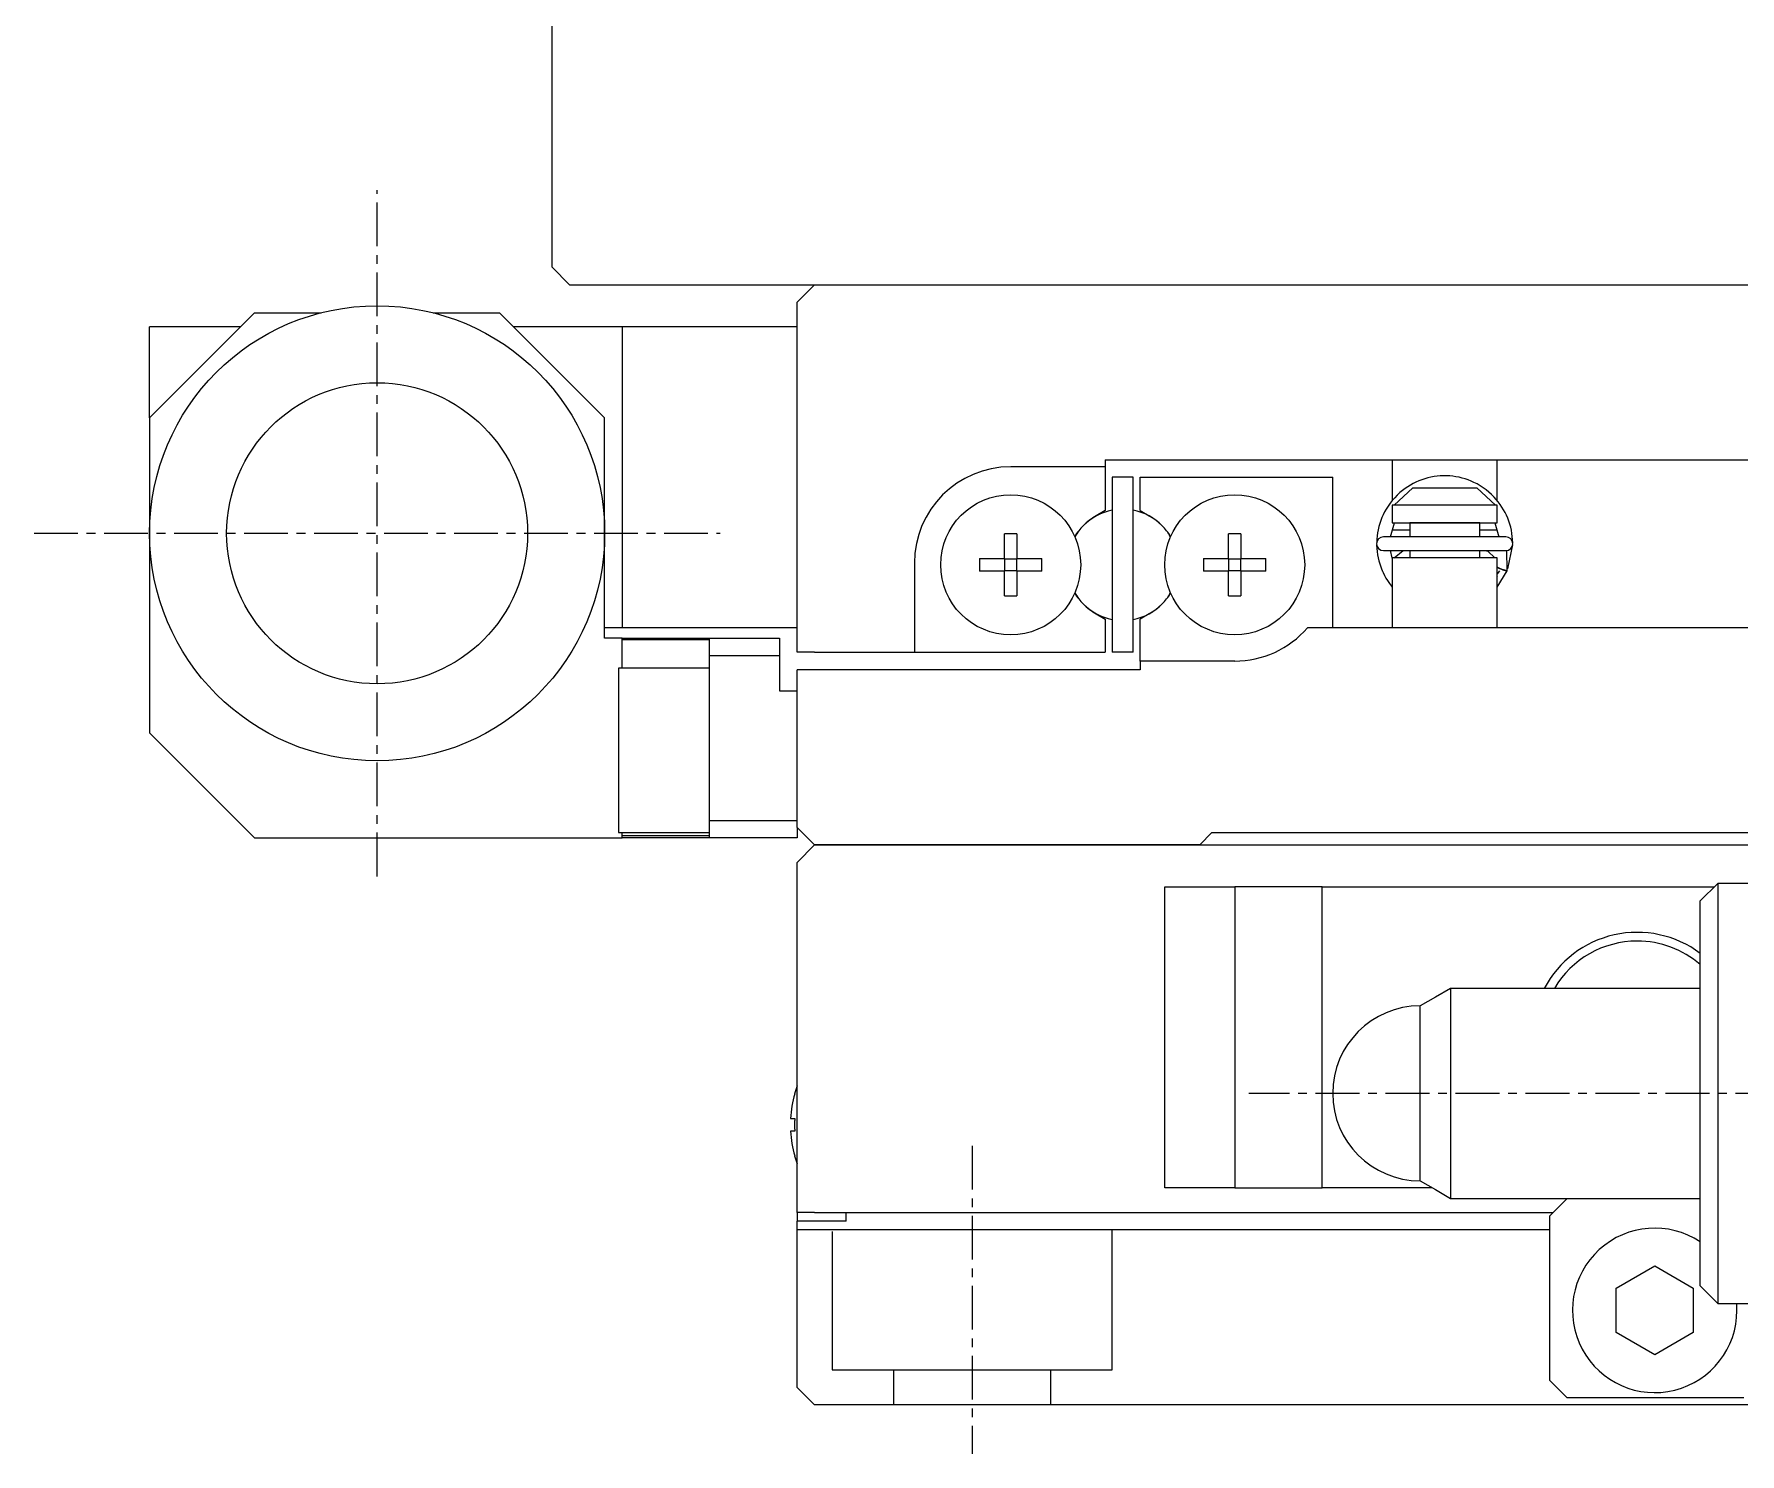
# Model space of a CAD drawing. Extents: x 404 to 656, y 81 to 248.
# Drawn here: x 561.91 to 610.65, y 129.56 to 170.12 of the extents above; entities that cross this region are included whole.
import ezdxf

# ---------------------------------------------------------------- set-up
doc = ezdxf.new("R2010")
doc.units = 0
doc.linetypes.add('CENTER', pattern=[2, 1.25, -0.25, 0.25, -0.25])
doc.layers.get('0').update_dxf_attribs({"linetype": 'CONTINUOUS'})
doc.layers.add('CENTER', color=1, linetype='CENTER')

msp = doc.modelspace()

# ---------------------------------------------------------------- linework, layer by layer
at = {"color": 7, "linetype": 'CONTINUOUS'}
for p, q in [((576.713, 163.457), (576.713, 187.457)), ((577.213, 162.957), (576.713, 163.457)), ((577.213, 162.957), (618.213, 162.957)), ((583.713, 162.457), (584.213, 162.957)), ((584.213, 162.957), (643.213, 162.957)), ((583.713, 152.457), (583.713, 162.457)), ((568.213, 162.157), (565.213, 159.157)), ((568.213, 162.157), (570.113, 162.157)), ((573.313, 162.157), (575.213, 162.157)), ((578.213, 159.157), (575.213, 162.157)), ((567.813, 161.757), (565.213, 161.757)), ((565.213, 159.157), (565.213, 161.757)), ((578.713, 161.757), (575.613, 161.757)), ((583.713, 161.757), (578.713, 161.757)), ((578.713, 161.757), (578.713, 153.157)), ((565.213, 159.157), (565.213, 155.857)), ((578.213, 155.857), (578.213, 159.157)), ((592.513, 157.957), (592.513, 157.757)), ((592.513, 157.957), (634.913, 157.957)), ((600.713, 157.957), (600.713, 156.793)), ((603.713, 156.793), (603.713, 157.957)), ((592.513, 157.757), (589.813, 157.757)), ((592.513, 157.757), (592.513, 156.508)), ((592.713, 157.457), (592.713, 152.457)), ((593.313, 157.457), (592.713, 157.457)), ((593.313, 152.457), (593.313, 157.457)), ((593.513, 156.508), (593.513, 157.457)), ((593.513, 157.457), (599.013, 157.457)), ((599.013, 153.157), (599.013, 157.457)), ((601.645, 157.416), (601.559, 157.388)), ((601.731, 157.44), (601.645, 157.416)), ((601.819, 157.461), (601.731, 157.44)), ((601.908, 157.477), (601.819, 157.461)), ((601.997, 157.489), (601.908, 157.477)), ((602.086, 157.497), (601.997, 157.489)), ((602.176, 157.501), (602.086, 157.497)), ((602.266, 157.5), (602.176, 157.501)), ((602.356, 157.496), (602.266, 157.5)), ((602.446, 157.487), (602.356, 157.496)), ((602.535, 157.474), (602.446, 157.487)), ((602.623, 157.457), (602.535, 157.474)), ((602.711, 157.436), (602.623, 157.457)), ((602.797, 157.411), (602.711, 157.436)), ((600.771, 156.657), (601.3, 157.157)), ((600.856, 156.949), (600.784, 156.875)), ((600.931, 157.019), (600.856, 156.949)), ((601.01, 157.084), (600.931, 157.019)), ((601.082, 157.139), (601.01, 157.084)), ((601.156, 157.189), (601.082, 157.139)), ((601.233, 157.236), (601.156, 157.189)), ((601.312, 157.28), (601.233, 157.236)), ((601.293, 157.157), (601.3, 157.157)), ((601.3, 157.157), (603.133, 157.157)), ((601.393, 157.319), (601.312, 157.28)), ((601.475, 157.355), (601.393, 157.319)), ((601.559, 157.388), (601.475, 157.355)), ((602.882, 157.382), (602.797, 157.411)), ((602.966, 157.349), (602.882, 157.382)), ((603.048, 157.312), (602.966, 157.349)), ((603.14, 157.266), (603.048, 157.312)), ((603.133, 157.157), (603.662, 156.657)), ((603.229, 157.214), (603.14, 157.266)), ((603.315, 157.158), (603.229, 157.214)), ((603.398, 157.097), (603.315, 157.158)), ((603.478, 157.032), (603.398, 157.097)), ((603.554, 156.963), (603.478, 157.032)), ((603.627, 156.89), (603.554, 156.963)), ((592.513, 156.508), (592.253, 156.358)), ((593.513, 156.508), (593.773, 156.358)), ((600.495, 156.467), (600.454, 156.386)), ((600.539, 156.545), (600.495, 156.467)), ((600.594, 156.632), (600.539, 156.545)), ((600.653, 156.717), (600.594, 156.632)), ((600.716, 156.797), (600.653, 156.717)), ((600.771, 156.657), (600.713, 156.657)), ((600.713, 156.657), (600.713, 156.157)), ((600.784, 156.875), (600.716, 156.797)), ((603.662, 156.657), (600.771, 156.657)), ((603.687, 156.824), (603.627, 156.89)), ((603.713, 156.657), (603.662, 156.657)), ((603.744, 156.754), (603.687, 156.824)), ((603.713, 156.157), (603.713, 156.657)), ((603.798, 156.682), (603.744, 156.754)), ((603.848, 156.607), (603.798, 156.682)), ((603.895, 156.53), (603.848, 156.607)), ((603.938, 156.451), (603.895, 156.53)), ((603.978, 156.371), (603.938, 156.451)), ((600.311, 155.961), (600.295, 155.872)), ((600.332, 156.048), (600.311, 155.961)), ((600.357, 156.135), (600.332, 156.048)), ((600.385, 156.22), (600.357, 156.135)), ((600.418, 156.304), (600.385, 156.22)), ((600.454, 156.386), (600.418, 156.304)), ((600.669, 155.752), (600.777, 156.157)), ((600.713, 156.157), (601.213, 156.157)), ((600.713, 156.157), (603.713, 156.157)), ((600.713, 155.969), (600.713, 155.969)), ((600.713, 155.969), (600.713, 155.968)), ((600.713, 155.968), (600.713, 155.957)), ((600.713, 155.957), (601.213, 155.957)), ((601.213, 156.157), (601.213, 155.752)), ((603.213, 156.157), (601.213, 156.157)), ((601.213, 156.157), (603.213, 156.157)), ((603.213, 156.157), (603.713, 156.157)), ((603.213, 155.752), (603.213, 156.157)), ((603.213, 155.957), (603.713, 155.957)), ((603.648, 156.157), (603.756, 155.752)), ((603.713, 155.968), (603.713, 155.969)), ((603.713, 155.957), (603.713, 155.968)), ((604.014, 156.288), (603.978, 156.371)), ((604.045, 156.204), (604.014, 156.288)), ((604.073, 156.118), (604.045, 156.204)), ((604.098, 156.031), (604.073, 156.118)), ((604.118, 155.944), (604.098, 156.031)), ((565.213, 155.857), (565.213, 150.157)), ((578.213, 152.857), (578.213, 155.857)), ((589.633, 155.137), (589.633, 155.844)), ((589.993, 155.844), (589.993, 155.137)), ((596.033, 155.137), (596.033, 155.844)), ((596.393, 155.844), (596.393, 155.137)), ((600.27, 155.604), (600.269, 155.584)), ((600.269, 155.532), (600.269, 155.514)), ((600.269, 155.514), (600.273, 155.424)), ((600.274, 155.694), (600.27, 155.604)), ((600.282, 155.783), (600.274, 155.694)), ((600.295, 155.872), (600.282, 155.783)), ((603.963, 155.752), (600.463, 155.752)), ((604.021, 154.845), (604.156, 155.528)), ((604.133, 155.855), (604.118, 155.944)), ((604.145, 155.766), (604.133, 155.855)), ((604.153, 155.676), (604.145, 155.766)), ((604.156, 155.586), (604.153, 155.676)), ((604.156, 155.581), (604.156, 155.586)), ((587.063, 155.007), (587.063, 152.457)), ((588.926, 155.137), (589.633, 155.137)), ((589.643, 155.127), (589.633, 155.137)), ((589.643, 155.127), (589.982, 155.127)), ((589.643, 154.788), (589.643, 155.127)), ((589.982, 155.127), (589.993, 155.137)), ((589.982, 155.127), (589.982, 154.788)), ((589.993, 155.137), (590.699, 155.137)), ((595.326, 155.137), (596.033, 155.137)), ((596.043, 155.127), (596.033, 155.137)), ((596.043, 154.788), (596.043, 155.127)), ((596.043, 155.127), (596.382, 155.127)), ((596.382, 155.127), (596.393, 155.137)), ((596.382, 155.127), (596.382, 154.788)), ((596.393, 155.137), (597.099, 155.137)), ((600.273, 155.424), (600.282, 155.334)), ((600.282, 155.334), (600.294, 155.245)), ((600.294, 155.245), (600.311, 155.157)), ((600.311, 155.157), (600.331, 155.069)), ((600.331, 155.069), (600.356, 154.982)), ((600.356, 154.982), (600.385, 154.897)), ((600.463, 155.362), (603.963, 155.362)), ((600.709, 155.157), (600.669, 155.362)), ((600.712, 155.145), (600.709, 155.157)), ((600.713, 155.157), (600.713, 153.157)), ((603.713, 155.157), (600.713, 155.157)), ((600.773, 155.157), (601.022, 155.362)), ((601.213, 155.362), (601.213, 155.157)), ((603.213, 155.157), (603.213, 155.362)), ((603.361, 155.362), (603.442, 155.351)), ((603.442, 155.351), (603.65, 155.157)), ((603.713, 153.157), (603.713, 155.157)), ((604.001, 154.793), (603.986, 155.364)), ((589.633, 154.777), (588.926, 154.777)), ((589.643, 154.788), (589.633, 154.777)), ((589.633, 154.071), (589.633, 154.777)), ((589.982, 154.788), (589.643, 154.788)), ((589.982, 154.788), (589.993, 154.777)), ((589.993, 154.777), (589.993, 154.071)), ((590.699, 154.777), (589.993, 154.777)), ((596.033, 154.777), (595.326, 154.777)), ((596.043, 154.788), (596.033, 154.777)), ((596.033, 154.071), (596.033, 154.777)), ((596.382, 154.788), (596.043, 154.788)), ((596.382, 154.788), (596.393, 154.777)), ((596.393, 154.777), (596.393, 154.071)), ((597.099, 154.777), (596.393, 154.777)), ((600.385, 154.897), (600.417, 154.814)), ((600.4, 154.858), (600.4, 154.857)), ((600.4, 154.857), (600.401, 154.856)), ((600.401, 154.856), (600.401, 154.854)), ((600.401, 154.854), (600.401, 154.853)), ((600.404, 154.844), (600.405, 154.843)), ((600.405, 154.843), (600.406, 154.841)), ((600.406, 154.841), (600.423, 154.797)), ((600.417, 154.814), (600.452, 154.733)), ((600.423, 154.797), (600.431, 154.779)), ((600.452, 154.733), (600.491, 154.655)), ((600.491, 154.655), (600.533, 154.579)), ((600.533, 154.579), (600.578, 154.506)), ((600.578, 154.506), (600.632, 154.426)), ((603.79, 154.844), (603.713, 154.882)), ((603.713, 154.322), (603.996, 154.783)), ((603.778, 154.782), (603.713, 154.701)), ((603.713, 154.634), (603.717, 154.643)), ((603.998, 154.789), (603.79, 154.844)), ((603.996, 154.783), (604, 154.794)), ((600.632, 154.426), (600.69, 154.349)), ((600.69, 154.349), (600.712, 154.321)), ((592.253, 153.557), (592.513, 153.406)), ((593.773, 153.557), (593.513, 153.406)), ((578.713, 153.157), (578.213, 153.157)), ((583.713, 153.157), (578.713, 153.157)), ((592.513, 153.406), (592.513, 152.457)), ((593.513, 152.207), (593.513, 153.406)), ((603.513, 153.157), (598.292, 153.157)), ((626.513, 153.157), (603.513, 153.157)), ((578.713, 152.857), (578.213, 152.857)), ((578.713, 152.817), (578.713, 152.857)), ((578.713, 152.857), (581.213, 152.857)), ((581.213, 152.817), (578.713, 152.817)), ((578.713, 152.007), (578.713, 152.817)), ((581.213, 152.857), (583.213, 152.857)), ((581.213, 152.357), (581.213, 152.857)), ((583.213, 152.857), (583.213, 152.357)), ((583.213, 152.357), (581.213, 152.357)), ((581.213, 147.657), (581.213, 152.357)), ((583.213, 152.357), (583.213, 151.357)), ((584.213, 152.457), (583.713, 152.457)), ((584.213, 152.457), (587.063, 152.457)), ((587.063, 152.457), (592.513, 152.457)), ((593.313, 152.457), (592.713, 152.457)), ((593.513, 152.207), (593.513, 151.957)), ((596.213, 152.207), (593.513, 152.207)), ((578.613, 152.007), (578.613, 149.657)), ((581.213, 152.007), (578.613, 152.007)), ((583.713, 147.457), (583.713, 151.957)), ((584.213, 151.957), (583.713, 151.957)), ((593.513, 151.957), (584.213, 151.957)), ((583.213, 151.357), (583.713, 151.357)), ((565.213, 150.157), (568.213, 147.157)), ((578.613, 149.657), (578.613, 147.307)), ((578.613, 147.307), (581.213, 147.307)), ((578.713, 147.226), (578.713, 147.307)), ((578.713, 147.157), (578.713, 147.226)), ((578.713, 147.226), (581.213, 147.226)), ((581.213, 147.657), (583.713, 147.657)), ((581.213, 147.157), (581.213, 147.657)), ((583.713, 147.457), (583.713, 147.157)), ((584.213, 146.957), (583.713, 147.457)), ((595.213, 146.957), (595.563, 147.307)), ((595.563, 147.307), (600.913, 147.307)), ((600.913, 147.307), (623.913, 147.307)), ((568.213, 147.157), (578.713, 147.157)), ((581.213, 147.157), (578.713, 147.157)), ((583.713, 147.157), (581.213, 147.157)), ((584.213, 146.957), (583.713, 146.457)), ((595.213, 146.957), (584.213, 146.957)), ((584.213, 146.957), (595.213, 146.957)), ((595.213, 146.957), (632.213, 146.957)), ((583.713, 145.257), (583.713, 146.457)), ((594.213, 145.757), (596.213, 145.757)), ((594.213, 137.157), (594.213, 145.757)), ((598.713, 145.757), (596.213, 145.757)), ((596.213, 145.757), (596.213, 137.157)), ((598.713, 137.157), (598.713, 145.757)), ((598.713, 145.757), (609.913, 145.757)), ((610.013, 145.857), (609.513, 145.357)), ((613.513, 145.857), (610.013, 145.857)), ((610.013, 145.857), (610.013, 133.857)), ((583.713, 136.457), (583.713, 145.257)), ((609.513, 134.357), (609.513, 145.357)), ((602.379, 142.857), (601.946, 142.607)), ((602.379, 142.857), (602.379, 139.83)), ((609.513, 142.857), (602.379, 142.857)), ((601.946, 142.607), (601.513, 142.357)), ((601.513, 139.835), (601.513, 142.357)), ((583.638, 139.846), (583.643, 139.844)), ((601.513, 137.357), (601.513, 139.835)), ((602.379, 139.83), (602.379, 136.857)), ((583.523, 139.137), (583.643, 139.137)), ((583.643, 138.777), (583.523, 138.777)), ((583.643, 138.071), (583.638, 138.069)), ((596.213, 137.157), (594.213, 137.157)), ((596.213, 137.157), (598.713, 137.157)), ((601.859, 137.157), (598.713, 137.157)), ((601.513, 137.357), (601.946, 137.107)), ((601.946, 137.107), (602.379, 136.857)), ((584.213, 136.457), (583.713, 136.457)), ((583.713, 136.457), (583.713, 136.207)), ((584.213, 136.457), (605.313, 136.457)), ((585.113, 136.207), (585.113, 136.457)), ((602.379, 136.857), (609.513, 136.857)), ((605.713, 136.857), (605.213, 136.357)), ((585.113, 136.207), (583.713, 136.207)), ((583.713, 135.957), (583.713, 136.207)), ((605.213, 131.657), (605.213, 136.357)), ((583.713, 131.457), (583.713, 135.957)), ((584.213, 135.957), (583.713, 135.957)), ((605.213, 135.957), (584.213, 135.957)), ((583.713, 131.457), (583.713, 135.257)), ((607.113, 134.292), (608.213, 134.927)), ((608.213, 134.927), (609.313, 134.292)), ((607.113, 133.022), (607.113, 134.292)), ((609.313, 134.292), (609.313, 133.022)), ((609.513, 134.357), (610.013, 133.857)), ((610.013, 133.857), (613.513, 133.857)), ((608.213, 132.387), (607.113, 133.022)), ((609.313, 133.022), (608.213, 132.387)), ((605.213, 131.657), (605.713, 131.157)), ((584.213, 130.957), (583.713, 131.457)), ((610.76, 131.157), (605.713, 131.157)), ((643.213, 130.957), (584.213, 130.957))]:
    msp.add_line(p, q, dxfattribs=at)
at = {"color": 3, "linetype": 'CONTINUOUS'}
for p, q in [((584.713, 135.907), (584.713, 131.957)), ((592.713, 131.957), (592.713, 135.957)), ((584.713, 131.957), (592.713, 131.957)), ((586.463, 131.957), (586.463, 130.957)), ((590.963, 130.957), (590.963, 131.957))]:
    msp.add_line(p, q, dxfattribs=at)
at = {"color": 7, "linetype": 'CONTINUOUS'}
for points in [[(589.992, 155.844, 0), (589.99, 155.844, 0), (589.988, 155.844, 0), (589.984, 155.844, 0), (589.982, 155.844, 0), (589.978, 155.844, 0), (589.976, 155.844, 0), (589.974, 155.844, 0), (589.97, 155.844, 0), (589.968, 155.844, 0), (589.964, 155.844, 0), (589.962, 155.844, 0), (589.96, 155.844, 0), (589.956, 155.844, 0), (589.954, 155.844, 0), (589.95, 155.844, 0), (589.948, 155.844, 0), (589.946, 155.844, 0), (589.942, 155.844, 0), (589.94, 155.844, 0), (589.936, 155.844, 0), (589.934, 155.844, 0), (589.932, 155.844, 0), (589.928, 155.844, 0), (589.926, 155.844, 0), (589.922, 155.844, 0), (589.92, 155.844, 0), (589.916, 155.844, 0), (589.914, 155.844, 0), (589.912, 155.844, 0), (589.908, 155.844, 0), (589.906, 155.844, 0), (589.902, 155.844, 0), (589.9, 155.844, 0), (589.898, 155.844, 0), (589.894, 155.846, 0), (589.892, 155.846, 0), (589.888, 155.846, 0), (589.886, 155.846, 0), (589.884, 155.846, 0), (589.88, 155.846, 0), (589.878, 155.846, 0), (589.874, 155.846, 0), (589.872, 155.846, 0), (589.87, 155.846, 0), (589.866, 155.846, 0), (589.864, 155.846, 0), (589.86, 155.846, 0), (589.858, 155.846, 0), (589.856, 155.846, 0), (589.852, 155.846, 0), (589.85, 155.846, 0), (589.846, 155.846, 0), (589.844, 155.846, 0), (589.842, 155.846, 0), (589.838, 155.846, 0), (589.836, 155.846, 0), (589.832, 155.846, 0), (589.83, 155.846, 0), (589.826, 155.846, 0), (589.824, 155.846, 0), (589.822, 155.846, 0), (589.818, 155.846, 0), (589.816, 155.846, 0), (589.812, 155.846, 0), (589.81, 155.846, 0), (589.808, 155.846, 0), (589.804, 155.846, 0), (589.802, 155.846, 0), (589.798, 155.846, 0), (589.796, 155.846, 0), (589.794, 155.846, 0), (589.79, 155.846, 0), (589.788, 155.846, 0), (589.784, 155.846, 0), (589.782, 155.846, 0), (589.78, 155.846, 0), (589.776, 155.846, 0), (589.774, 155.846, 0), (589.77, 155.846, 0), (589.768, 155.846, 0), (589.766, 155.846, 0), (589.762, 155.846, 0), (589.76, 155.846, 0), (589.756, 155.846, 0), (589.754, 155.846, 0), (589.75, 155.846, 0), (589.748, 155.846, 0), (589.746, 155.846, 0), (589.742, 155.846, 0), (589.74, 155.846, 0), (589.736, 155.846, 0), (589.734, 155.846, 0), (589.732, 155.846, 0), (589.728, 155.844, 0), (589.726, 155.844, 0), (589.722, 155.844, 0), (589.72, 155.844, 0), (589.718, 155.844, 0), (589.714, 155.844, 0), (589.712, 155.844, 0), (589.708, 155.844, 0), (589.706, 155.844, 0), (589.704, 155.844, 0), (589.7, 155.844, 0), (589.698, 155.844, 0), (589.694, 155.844, 0), (589.692, 155.844, 0), (589.69, 155.844, 0), (589.686, 155.844, 0), (589.684, 155.844, 0), (589.68, 155.844, 0), (589.678, 155.844, 0), (589.676, 155.844, 0), (589.672, 155.844, 0), (589.67, 155.844, 0), (589.666, 155.844, 0), (589.664, 155.844, 0), (589.66, 155.844, 0), (589.658, 155.844, 0), (589.656, 155.844, 0), (589.652, 155.844, 0), (589.65, 155.844, 0), (589.646, 155.844, 0), (589.644, 155.844, 0), (589.642, 155.844, 0), (589.638, 155.844, 0), (589.636, 155.844, 0), (589.632, 155.844, 0)], [(596.392, 155.844, 0), (596.39, 155.844, 0), (596.388, 155.844, 0), (596.384, 155.844, 0), (596.382, 155.844, 0), (596.378, 155.844, 0), (596.376, 155.844, 0), (596.374, 155.844, 0), (596.37, 155.844, 0), (596.368, 155.844, 0), (596.364, 155.844, 0), (596.362, 155.844, 0), (596.36, 155.844, 0), (596.356, 155.844, 0), (596.354, 155.844, 0), (596.35, 155.844, 0), (596.348, 155.844, 0), (596.346, 155.844, 0), (596.342, 155.844, 0), (596.34, 155.844, 0), (596.336, 155.844, 0), (596.334, 155.844, 0), (596.332, 155.844, 0), (596.328, 155.844, 0), (596.326, 155.844, 0), (596.322, 155.844, 0), (596.32, 155.844, 0), (596.316, 155.844, 0), (596.314, 155.844, 0), (596.312, 155.844, 0), (596.308, 155.844, 0), (596.306, 155.844, 0), (596.302, 155.844, 0), (596.3, 155.844, 0), (596.298, 155.844, 0), (596.294, 155.846, 0), (596.292, 155.846, 0), (596.288, 155.846, 0), (596.286, 155.846, 0), (596.284, 155.846, 0), (596.28, 155.846, 0), (596.278, 155.846, 0), (596.274, 155.846, 0), (596.272, 155.846, 0), (596.27, 155.846, 0), (596.266, 155.846, 0), (596.264, 155.846, 0), (596.26, 155.846, 0), (596.258, 155.846, 0), (596.256, 155.846, 0), (596.252, 155.846, 0), (596.25, 155.846, 0), (596.246, 155.846, 0), (596.244, 155.846, 0), (596.242, 155.846, 0), (596.238, 155.846, 0), (596.236, 155.846, 0), (596.232, 155.846, 0), (596.23, 155.846, 0), (596.226, 155.846, 0), (596.224, 155.846, 0), (596.222, 155.846, 0), (596.218, 155.846, 0), (596.216, 155.846, 0), (596.212, 155.846, 0), (596.21, 155.846, 0), (596.208, 155.846, 0), (596.204, 155.846, 0), (596.202, 155.846, 0), (596.198, 155.846, 0), (596.196, 155.846, 0), (596.194, 155.846, 0), (596.19, 155.846, 0), (596.188, 155.846, 0), (596.184, 155.846, 0), (596.182, 155.846, 0), (596.18, 155.846, 0), (596.176, 155.846, 0), (596.174, 155.846, 0), (596.17, 155.846, 0), (596.168, 155.846, 0), (596.166, 155.846, 0), (596.162, 155.846, 0), (596.16, 155.846, 0), (596.156, 155.846, 0), (596.154, 155.846, 0), (596.15, 155.846, 0), (596.148, 155.846, 0), (596.146, 155.846, 0), (596.142, 155.846, 0), (596.14, 155.846, 0), (596.136, 155.846, 0), (596.134, 155.846, 0), (596.132, 155.846, 0), (596.128, 155.844, 0), (596.126, 155.844, 0), (596.122, 155.844, 0), (596.12, 155.844, 0), (596.118, 155.844, 0), (596.114, 155.844, 0), (596.112, 155.844, 0), (596.108, 155.844, 0), (596.106, 155.844, 0), (596.104, 155.844, 0), (596.1, 155.844, 0), (596.098, 155.844, 0), (596.094, 155.844, 0), (596.092, 155.844, 0), (596.09, 155.844, 0), (596.086, 155.844, 0), (596.084, 155.844, 0), (596.08, 155.844, 0), (596.078, 155.844, 0), (596.076, 155.844, 0), (596.072, 155.844, 0), (596.07, 155.844, 0), (596.066, 155.844, 0), (596.064, 155.844, 0), (596.06, 155.844, 0), (596.058, 155.844, 0), (596.056, 155.844, 0), (596.052, 155.844, 0), (596.05, 155.844, 0), (596.046, 155.844, 0), (596.044, 155.844, 0), (596.042, 155.844, 0), (596.038, 155.844, 0), (596.036, 155.844, 0), (596.032, 155.844, 0)], [(588.926, 155.136, 0), (588.926, 155.134, 0), (588.926, 155.132, 0), (588.926, 155.128, 0), (588.926, 155.126, 0), (588.926, 155.122, 0), (588.926, 155.12, 0), (588.926, 155.118, 0), (588.926, 155.114, 0), (588.926, 155.112, 0), (588.926, 155.108, 0), (588.926, 155.106, 0), (588.926, 155.104, 0), (588.926, 155.1, 0), (588.926, 155.098, 0), (588.926, 155.094, 0), (588.926, 155.092, 0), (588.926, 155.09, 0), (588.926, 155.086, 0), (588.926, 155.084, 0), (588.926, 155.08, 0), (588.926, 155.078, 0), (588.926, 155.076, 0), (588.926, 155.072, 0), (588.926, 155.07, 0), (588.926, 155.066, 0), (588.926, 155.064, 0), (588.924, 155.06, 0), (588.924, 155.058, 0), (588.924, 155.056, 0), (588.924, 155.052, 0), (588.924, 155.05, 0), (588.924, 155.046, 0), (588.924, 155.044, 0), (588.924, 155.042, 0), (588.924, 155.038, 0), (588.924, 155.036, 0), (588.924, 155.032, 0), (588.924, 155.03, 0), (588.924, 155.028, 0), (588.924, 155.024, 0), (588.924, 155.022, 0), (588.924, 155.018, 0), (588.924, 155.016, 0), (588.924, 155.014, 0), (588.924, 155.01, 0), (588.924, 155.008, 0), (588.924, 155.004, 0), (588.924, 155.002, 0), (588.924, 155, 0), (588.924, 154.996, 0), (588.924, 154.994, 0), (588.924, 154.99, 0), (588.924, 154.988, 0), (588.924, 154.986, 0), (588.924, 154.982, 0), (588.924, 154.98, 0), (588.924, 154.976, 0), (588.924, 154.974, 0), (588.924, 154.97, 0), (588.924, 154.968, 0), (588.924, 154.966, 0), (588.924, 154.962, 0), (588.924, 154.96, 0), (588.924, 154.956, 0), (588.924, 154.954, 0), (588.924, 154.952, 0), (588.924, 154.948, 0), (588.924, 154.946, 0), (588.924, 154.942, 0), (588.924, 154.94, 0), (588.924, 154.938, 0), (588.924, 154.934, 0), (588.924, 154.932, 0), (588.924, 154.928, 0), (588.924, 154.926, 0), (588.924, 154.924, 0), (588.924, 154.92, 0), (588.924, 154.918, 0), (588.924, 154.914, 0), (588.924, 154.912, 0), (588.924, 154.91, 0), (588.924, 154.906, 0), (588.924, 154.904, 0), (588.924, 154.9, 0), (588.924, 154.898, 0), (588.924, 154.894, 0), (588.924, 154.892, 0), (588.924, 154.89, 0), (588.924, 154.886, 0), (588.924, 154.884, 0), (588.924, 154.88, 0), (588.924, 154.878, 0), (588.924, 154.876, 0), (588.924, 154.872, 0), (588.924, 154.87, 0), (588.924, 154.866, 0), (588.924, 154.864, 0), (588.924, 154.862, 0), (588.924, 154.858, 0), (588.924, 154.856, 0), (588.924, 154.852, 0), (588.926, 154.85, 0), (588.926, 154.848, 0), (588.926, 154.844, 0), (588.926, 154.842, 0), (588.926, 154.838, 0), (588.926, 154.836, 0), (588.926, 154.834, 0), (588.926, 154.83, 0), (588.926, 154.828, 0), (588.926, 154.824, 0), (588.926, 154.822, 0), (588.926, 154.82, 0), (588.926, 154.816, 0), (588.926, 154.814, 0), (588.926, 154.81, 0), (588.926, 154.808, 0), (588.926, 154.804, 0), (588.926, 154.802, 0), (588.926, 154.8, 0), (588.926, 154.796, 0), (588.926, 154.794, 0), (588.926, 154.79, 0), (588.926, 154.788, 0), (588.926, 154.786, 0), (588.926, 154.782, 0), (588.926, 154.78, 0), (588.926, 154.776, 0)], [(590.7, 154.776, 0), (590.7, 154.78, 0), (590.7, 154.782, 0), (590.7, 154.786, 0), (590.7, 154.788, 0), (590.7, 154.79, 0), (590.7, 154.794, 0), (590.7, 154.796, 0), (590.7, 154.8, 0), (590.7, 154.802, 0), (590.7, 154.804, 0), (590.7, 154.808, 0), (590.7, 154.81, 0), (590.7, 154.814, 0), (590.7, 154.816, 0), (590.7, 154.82, 0), (590.7, 154.822, 0), (590.7, 154.824, 0), (590.7, 154.828, 0), (590.7, 154.83, 0), (590.7, 154.834, 0), (590.7, 154.836, 0), (590.7, 154.838, 0), (590.7, 154.842, 0), (590.7, 154.844, 0), (590.7, 154.848, 0), (590.7, 154.85, 0), (590.7, 154.852, 0), (590.7, 154.856, 0), (590.7, 154.858, 0), (590.7, 154.862, 0), (590.7, 154.864, 0), (590.7, 154.866, 0), (590.7, 154.87, 0), (590.7, 154.872, 0), (590.702, 154.876, 0), (590.702, 154.878, 0), (590.702, 154.88, 0), (590.702, 154.884, 0), (590.702, 154.886, 0), (590.702, 154.89, 0), (590.702, 154.892, 0), (590.702, 154.894, 0), (590.702, 154.898, 0), (590.702, 154.9, 0), (590.702, 154.904, 0), (590.702, 154.906, 0), (590.702, 154.91, 0), (590.702, 154.912, 0), (590.702, 154.914, 0), (590.702, 154.918, 0), (590.702, 154.92, 0), (590.702, 154.924, 0), (590.702, 154.926, 0), (590.702, 154.928, 0), (590.702, 154.932, 0), (590.702, 154.934, 0), (590.702, 154.938, 0), (590.702, 154.94, 0), (590.702, 154.942, 0), (590.702, 154.946, 0), (590.702, 154.948, 0), (590.702, 154.952, 0), (590.702, 154.954, 0), (590.702, 154.956, 0), (590.702, 154.96, 0), (590.702, 154.962, 0), (590.702, 154.966, 0), (590.702, 154.968, 0), (590.702, 154.97, 0), (590.702, 154.974, 0), (590.702, 154.976, 0), (590.702, 154.98, 0), (590.702, 154.982, 0), (590.702, 154.986, 0), (590.702, 154.988, 0), (590.702, 154.99, 0), (590.702, 154.994, 0), (590.702, 154.996, 0), (590.702, 155, 0), (590.702, 155.002, 0), (590.702, 155.004, 0), (590.702, 155.008, 0), (590.702, 155.01, 0), (590.702, 155.014, 0), (590.702, 155.016, 0), (590.702, 155.018, 0), (590.702, 155.022, 0), (590.702, 155.024, 0), (590.702, 155.028, 0), (590.702, 155.03, 0), (590.702, 155.032, 0), (590.702, 155.036, 0), (590.702, 155.038, 0), (590.7, 155.042, 0), (590.7, 155.044, 0), (590.7, 155.046, 0), (590.7, 155.05, 0), (590.7, 155.052, 0), (590.7, 155.056, 0), (590.7, 155.058, 0), (590.7, 155.06, 0), (590.7, 155.064, 0), (590.7, 155.066, 0), (590.7, 155.07, 0), (590.7, 155.072, 0), (590.7, 155.076, 0), (590.7, 155.078, 0), (590.7, 155.08, 0), (590.7, 155.084, 0), (590.7, 155.086, 0), (590.7, 155.09, 0), (590.7, 155.092, 0), (590.7, 155.094, 0), (590.7, 155.098, 0), (590.7, 155.1, 0), (590.7, 155.104, 0), (590.7, 155.106, 0), (590.7, 155.108, 0), (590.7, 155.112, 0), (590.7, 155.114, 0), (590.7, 155.118, 0), (590.7, 155.12, 0), (590.7, 155.122, 0), (590.7, 155.126, 0), (590.7, 155.128, 0), (590.7, 155.132, 0), (590.7, 155.134, 0), (590.7, 155.136, 0)], [(595.326, 155.136, 0), (595.326, 155.134, 0), (595.326, 155.132, 0), (595.326, 155.128, 0), (595.326, 155.126, 0), (595.326, 155.122, 0), (595.326, 155.12, 0), (595.326, 155.118, 0), (595.326, 155.114, 0), (595.326, 155.112, 0), (595.326, 155.108, 0), (595.326, 155.106, 0), (595.326, 155.104, 0), (595.326, 155.1, 0), (595.326, 155.098, 0), (595.326, 155.094, 0), (595.326, 155.092, 0), (595.326, 155.09, 0), (595.326, 155.086, 0), (595.326, 155.084, 0), (595.326, 155.08, 0), (595.326, 155.078, 0), (595.326, 155.076, 0), (595.326, 155.072, 0), (595.326, 155.07, 0), (595.326, 155.066, 0), (595.326, 155.064, 0), (595.324, 155.06, 0), (595.324, 155.058, 0), (595.324, 155.056, 0), (595.324, 155.052, 0), (595.324, 155.05, 0), (595.324, 155.046, 0), (595.324, 155.044, 0), (595.324, 155.042, 0), (595.324, 155.038, 0), (595.324, 155.036, 0), (595.324, 155.032, 0), (595.324, 155.03, 0), (595.324, 155.028, 0), (595.324, 155.024, 0), (595.324, 155.022, 0), (595.324, 155.018, 0), (595.324, 155.016, 0), (595.324, 155.014, 0), (595.324, 155.01, 0), (595.324, 155.008, 0), (595.324, 155.004, 0), (595.324, 155.002, 0), (595.324, 155, 0), (595.324, 154.996, 0), (595.324, 154.994, 0), (595.324, 154.99, 0), (595.324, 154.988, 0), (595.324, 154.986, 0), (595.324, 154.982, 0), (595.324, 154.98, 0), (595.324, 154.976, 0), (595.324, 154.974, 0), (595.324, 154.97, 0), (595.324, 154.968, 0), (595.324, 154.966, 0), (595.324, 154.962, 0), (595.324, 154.96, 0), (595.324, 154.956, 0), (595.324, 154.954, 0), (595.324, 154.952, 0), (595.324, 154.948, 0), (595.324, 154.946, 0), (595.324, 154.942, 0), (595.324, 154.94, 0), (595.324, 154.938, 0), (595.324, 154.934, 0), (595.324, 154.932, 0), (595.324, 154.928, 0), (595.324, 154.926, 0), (595.324, 154.924, 0), (595.324, 154.92, 0), (595.324, 154.918, 0), (595.324, 154.914, 0), (595.324, 154.912, 0), (595.324, 154.91, 0), (595.324, 154.906, 0), (595.324, 154.904, 0), (595.324, 154.9, 0), (595.324, 154.898, 0), (595.324, 154.894, 0), (595.324, 154.892, 0), (595.324, 154.89, 0), (595.324, 154.886, 0), (595.324, 154.884, 0), (595.324, 154.88, 0), (595.324, 154.878, 0), (595.324, 154.876, 0), (595.324, 154.872, 0), (595.324, 154.87, 0), (595.324, 154.866, 0), (595.324, 154.864, 0), (595.324, 154.862, 0), (595.324, 154.858, 0), (595.324, 154.856, 0), (595.324, 154.852, 0), (595.326, 154.85, 0), (595.326, 154.848, 0), (595.326, 154.844, 0), (595.326, 154.842, 0), (595.326, 154.838, 0), (595.326, 154.836, 0), (595.326, 154.834, 0), (595.326, 154.83, 0), (595.326, 154.828, 0), (595.326, 154.824, 0), (595.326, 154.822, 0), (595.326, 154.82, 0), (595.326, 154.816, 0), (595.326, 154.814, 0), (595.326, 154.81, 0), (595.326, 154.808, 0), (595.326, 154.804, 0), (595.326, 154.802, 0), (595.326, 154.8, 0), (595.326, 154.796, 0), (595.326, 154.794, 0), (595.326, 154.79, 0), (595.326, 154.788, 0), (595.326, 154.786, 0), (595.326, 154.782, 0), (595.326, 154.78, 0), (595.326, 154.776, 0)], [(597.1, 154.776, 0), (597.1, 154.78, 0), (597.1, 154.782, 0), (597.1, 154.786, 0), (597.1, 154.788, 0), (597.1, 154.79, 0), (597.1, 154.794, 0), (597.1, 154.796, 0), (597.1, 154.8, 0), (597.1, 154.802, 0), (597.1, 154.804, 0), (597.1, 154.808, 0), (597.1, 154.81, 0), (597.1, 154.814, 0), (597.1, 154.816, 0), (597.1, 154.82, 0), (597.1, 154.822, 0), (597.1, 154.824, 0), (597.1, 154.828, 0), (597.1, 154.83, 0), (597.1, 154.834, 0), (597.1, 154.836, 0), (597.1, 154.838, 0), (597.1, 154.842, 0), (597.1, 154.844, 0), (597.1, 154.848, 0), (597.1, 154.85, 0), (597.1, 154.852, 0), (597.1, 154.856, 0), (597.1, 154.858, 0), (597.1, 154.862, 0), (597.1, 154.864, 0), (597.1, 154.866, 0), (597.1, 154.87, 0), (597.1, 154.872, 0), (597.102, 154.876, 0), (597.102, 154.878, 0), (597.102, 154.88, 0), (597.102, 154.884, 0), (597.102, 154.886, 0), (597.102, 154.89, 0), (597.102, 154.892, 0), (597.102, 154.894, 0), (597.102, 154.898, 0), (597.102, 154.9, 0), (597.102, 154.904, 0), (597.102, 154.906, 0), (597.102, 154.91, 0), (597.102, 154.912, 0), (597.102, 154.914, 0), (597.102, 154.918, 0), (597.102, 154.92, 0), (597.102, 154.924, 0), (597.102, 154.926, 0), (597.102, 154.928, 0), (597.102, 154.932, 0), (597.102, 154.934, 0), (597.102, 154.938, 0), (597.102, 154.94, 0), (597.102, 154.942, 0), (597.102, 154.946, 0), (597.102, 154.948, 0), (597.102, 154.952, 0), (597.102, 154.954, 0), (597.102, 154.956, 0), (597.102, 154.96, 0), (597.102, 154.962, 0), (597.102, 154.966, 0), (597.102, 154.968, 0), (597.102, 154.97, 0), (597.102, 154.974, 0), (597.102, 154.976, 0), (597.102, 154.98, 0), (597.102, 154.982, 0), (597.102, 154.986, 0), (597.102, 154.988, 0), (597.102, 154.99, 0), (597.102, 154.994, 0), (597.102, 154.996, 0), (597.102, 155, 0), (597.102, 155.002, 0), (597.102, 155.004, 0), (597.102, 155.008, 0), (597.102, 155.01, 0), (597.102, 155.014, 0), (597.102, 155.016, 0), (597.102, 155.018, 0), (597.102, 155.022, 0), (597.102, 155.024, 0), (597.102, 155.028, 0), (597.102, 155.03, 0), (597.102, 155.032, 0), (597.102, 155.036, 0), (597.102, 155.038, 0), (597.1, 155.042, 0), (597.1, 155.044, 0), (597.1, 155.046, 0), (597.1, 155.05, 0), (597.1, 155.052, 0), (597.1, 155.056, 0), (597.1, 155.058, 0), (597.1, 155.06, 0), (597.1, 155.064, 0), (597.1, 155.066, 0), (597.1, 155.07, 0), (597.1, 155.072, 0), (597.1, 155.076, 0), (597.1, 155.078, 0), (597.1, 155.08, 0), (597.1, 155.084, 0), (597.1, 155.086, 0), (597.1, 155.09, 0), (597.1, 155.092, 0), (597.1, 155.094, 0), (597.1, 155.098, 0), (597.1, 155.1, 0), (597.1, 155.104, 0), (597.1, 155.106, 0), (597.1, 155.108, 0), (597.1, 155.112, 0), (597.1, 155.114, 0), (597.1, 155.118, 0), (597.1, 155.12, 0), (597.1, 155.122, 0), (597.1, 155.126, 0), (597.1, 155.128, 0), (597.1, 155.132, 0), (597.1, 155.134, 0), (597.1, 155.136, 0)], [(600.422, 154.8, 0), (600.422, 154.8, 0), (600.422, 154.8, 0), (600.422, 154.8, 0), (600.422, 154.8, 0), (600.422, 154.8, 0), (600.422, 154.8, 0), (600.422, 154.8, 0), (600.422, 154.8, 0), (600.422, 154.8, 0), (600.422, 154.8, 0), (600.422, 154.8, 0), (600.422, 154.8, 0), (600.422, 154.8, 0), (600.422, 154.8, 0), (600.422, 154.8, 0), (600.422, 154.8, 0), (600.422, 154.8, 0), (600.422, 154.8, 0), (600.422, 154.8, 0), (600.422, 154.8, 0), (600.422, 154.8, 0), (600.422, 154.8, 0), (600.422, 154.8, 0), (600.422, 154.8, 0), (600.422, 154.8, 0), (600.422, 154.8, 0), (600.422, 154.8, 0), (600.422, 154.8, 0), (600.422, 154.798, 0), (600.422, 154.798, 0), (600.422, 154.798, 0), (600.422, 154.798, 0), (600.422, 154.798, 0), (600.422, 154.798, 0), (600.422, 154.798, 0), (600.422, 154.798, 0), (600.422, 154.798, 0), (600.422, 154.798, 0), (600.422, 154.798, 0), (600.422, 154.798, 0), (600.422, 154.798, 0), (600.422, 154.798, 0), (600.422, 154.798, 0), (600.422, 154.798, 0), (600.422, 154.798, 0), (600.422, 154.798, 0), (600.422, 154.798, 0), (600.422, 154.798, 0), (600.422, 154.798, 0), (600.422, 154.798, 0), (600.422, 154.798, 0), (600.422, 154.798, 0), (600.422, 154.798, 0), (600.422, 154.798, 0), (600.422, 154.798, 0), (600.422, 154.798, 0), (600.422, 154.798, 0), (600.422, 154.798, 0), (600.422, 154.798, 0), (600.422, 154.798, 0), (600.422, 154.798, 0), (600.422, 154.798, 0), (600.422, 154.798, 0), (600.422, 154.798, 0), (600.422, 154.798, 0), (600.422, 154.798, 0), (600.422, 154.798, 0), (600.422, 154.798, 0), (600.422, 154.798, 0), (600.422, 154.798, 0), (600.422, 154.798, 0), (600.422, 154.798, 0), (600.422, 154.798, 0), (600.422, 154.798, 0), (600.422, 154.798, 0), (600.422, 154.798, 0), (600.422, 154.798, 0), (600.422, 154.798, 0), (600.422, 154.798, 0), (600.422, 154.798, 0), (600.422, 154.798, 0), (600.422, 154.798, 0), (600.422, 154.798, 0), (600.422, 154.798, 0), (600.422, 154.798, 0), (600.422, 154.798, 0), (600.422, 154.798, 0), (600.422, 154.798, 0), (600.422, 154.798, 0), (600.422, 154.798, 0), (600.422, 154.798, 0), (600.422, 154.798, 0), (600.422, 154.798, 0), (600.422, 154.798, 0), (600.422, 154.798, 0), (600.422, 154.798, 0), (600.422, 154.796, 0), (600.422, 154.796, 0), (600.422, 154.796, 0), (600.422, 154.796, 0), (600.422, 154.796, 0), (600.422, 154.796, 0), (600.422, 154.796, 0), (600.422, 154.796, 0), (600.422, 154.796, 0), (600.422, 154.796, 0), (600.422, 154.796, 0), (600.422, 154.796, 0), (600.422, 154.796, 0), (600.422, 154.796, 0), (600.422, 154.796, 0), (600.422, 154.796, 0), (600.422, 154.796, 0), (600.422, 154.796, 0), (600.422, 154.796, 0), (600.422, 154.796, 0), (600.422, 154.796, 0), (600.422, 154.796, 0), (600.422, 154.796, 0), (600.422, 154.796, 0), (600.422, 154.796, 0), (600.422, 154.796, 0), (600.422, 154.796, 0), (600.422, 154.796, 0), (600.422, 154.796, 0), (600.422, 154.796, 0), (600.422, 154.796, 0), (600.422, 154.796, 0)], [(603.712, 154.892, 0), (603.716, 154.892, 0), (603.718, 154.89, 0), (603.72, 154.888, 0), (603.722, 154.888, 0), (603.724, 154.886, 0), (603.726, 154.886, 0), (603.728, 154.884, 0), (603.732, 154.882, 0), (603.734, 154.882, 0), (603.736, 154.88, 0), (603.738, 154.88, 0), (603.74, 154.878, 0), (603.744, 154.876, 0), (603.746, 154.876, 0), (603.748, 154.874, 0), (603.752, 154.872, 0), (603.754, 154.872, 0), (603.756, 154.87, 0), (603.758, 154.87, 0), (603.762, 154.868, 0), (603.764, 154.866, 0), (603.766, 154.866, 0), (603.77, 154.864, 0), (603.772, 154.864, 0), (603.774, 154.862, 0), (603.778, 154.86, 0), (603.78, 154.86, 0), (603.782, 154.858, 0), (603.786, 154.856, 0), (603.788, 154.856, 0), (603.79, 154.854, 0), (603.794, 154.854, 0), (603.796, 154.852, 0), (603.798, 154.85, 0), (603.802, 154.85, 0), (603.804, 154.848, 0), (603.808, 154.848, 0), (603.81, 154.846, 0), (603.812, 154.844, 0), (603.816, 154.844, 0), (603.818, 154.842, 0), (603.822, 154.842, 0), (603.824, 154.84, 0), (603.826, 154.84, 0), (603.83, 154.838, 0), (603.832, 154.836, 0), (603.834, 154.836, 0), (603.838, 154.834, 0), (603.84, 154.834, 0), (603.844, 154.832, 0), (603.846, 154.832, 0), (603.848, 154.83, 0), (603.852, 154.828, 0), (603.854, 154.828, 0), (603.856, 154.826, 0), (603.86, 154.826, 0), (603.862, 154.824, 0), (603.864, 154.824, 0), (603.868, 154.822, 0), (603.87, 154.822, 0), (603.872, 154.82, 0), (603.876, 154.82, 0), (603.878, 154.818, 0), (603.88, 154.818, 0), (603.884, 154.816, 0), (603.886, 154.816, 0), (603.888, 154.816, 0), (603.892, 154.814, 0), (603.894, 154.814, 0), (603.896, 154.812, 0), (603.898, 154.812, 0), (603.902, 154.81, 0), (603.904, 154.81, 0), (603.906, 154.808, 0), (603.908, 154.808, 0), (603.912, 154.808, 0), (603.914, 154.806, 0), (603.916, 154.806, 0), (603.918, 154.804, 0), (603.92, 154.804, 0), (603.922, 154.804, 0), (603.926, 154.802, 0), (603.928, 154.802, 0), (603.93, 154.802, 0), (603.932, 154.8, 0), (603.934, 154.8, 0), (603.936, 154.8, 0), (603.938, 154.798, 0), (603.94, 154.798, 0), (603.942, 154.798, 0), (603.944, 154.798, 0), (603.946, 154.796, 0), (603.948, 154.796, 0), (603.95, 154.796, 0), (603.952, 154.796, 0), (603.954, 154.794, 0), (603.956, 154.794, 0), (603.958, 154.794, 0), (603.96, 154.794, 0), (603.962, 154.792, 0), (603.964, 154.792, 0), (603.964, 154.792, 0), (603.966, 154.792, 0), (603.968, 154.792, 0), (603.97, 154.792, 0), (603.972, 154.79, 0), (603.972, 154.79, 0), (603.974, 154.79, 0), (603.976, 154.79, 0), (603.978, 154.79, 0), (603.978, 154.79, 0), (603.98, 154.79, 0), (603.982, 154.79, 0), (603.982, 154.79, 0), (603.984, 154.788, 0), (603.984, 154.788, 0), (603.986, 154.788, 0), (603.988, 154.788, 0), (603.988, 154.788, 0), (603.99, 154.788, 0), (603.99, 154.788, 0), (603.992, 154.788, 0), (603.992, 154.788, 0), (603.992, 154.788, 0), (603.994, 154.788, 0), (603.994, 154.788, 0), (603.996, 154.788, 0), (603.996, 154.79, 0)], [(603.996, 154.79, 0), (603.996, 154.79, 0), (603.996, 154.79, 0), (603.996, 154.79, 0), (603.996, 154.79, 0), (603.996, 154.79, 0), (603.996, 154.79, 0), (603.996, 154.79, 0), (603.996, 154.79, 0), (603.996, 154.79, 0), (603.996, 154.79, 0), (603.996, 154.79, 0), (603.996, 154.79, 0), (603.998, 154.79, 0), (603.998, 154.79, 0), (603.998, 154.79, 0), (603.998, 154.79, 0), (603.998, 154.79, 0), (603.998, 154.79, 0), (603.998, 154.79, 0), (603.998, 154.79, 0), (603.998, 154.79, 0), (603.998, 154.79, 0), (603.998, 154.79, 0), (603.998, 154.79, 0), (603.998, 154.79, 0), (603.998, 154.79, 0), (603.998, 154.79, 0), (603.998, 154.79, 0), (603.998, 154.79, 0), (603.998, 154.79, 0), (603.998, 154.79, 0), (603.998, 154.79, 0), (603.998, 154.79, 0), (603.998, 154.79, 0), (603.998, 154.79, 0), (603.998, 154.79, 0), (603.998, 154.79, 0), (603.998, 154.79, 0), (603.998, 154.79, 0), (603.998, 154.79, 0), (603.998, 154.79, 0), (603.998, 154.79, 0), (604, 154.79, 0), (604, 154.79, 0), (604, 154.79, 0), (604, 154.79, 0), (604, 154.79, 0), (604, 154.79, 0), (604, 154.79, 0), (604, 154.79, 0), (604, 154.79, 0), (604, 154.79, 0), (604, 154.79, 0), (604, 154.79, 0), (604, 154.79, 0), (604, 154.79, 0), (604, 154.79, 0), (604, 154.79, 0), (604, 154.79, 0), (604, 154.79, 0), (604, 154.79, 0), (604, 154.79, 0), (604, 154.79, 0), (604, 154.79, 0), (604, 154.79, 0), (604, 154.79, 0), (604, 154.79, 0), (604, 154.79, 0), (604, 154.79, 0), (604, 154.79, 0), (604, 154.79, 0), (604, 154.79, 0), (604, 154.792, 0), (604, 154.792, 0), (604, 154.792, 0), (604, 154.792, 0), (604, 154.792, 0), (604, 154.792, 0), (604, 154.792, 0), (604, 154.792, 0), (604, 154.792, 0), (604, 154.792, 0), (604, 154.792, 0), (604, 154.792, 0), (604, 154.792, 0), (604, 154.792, 0), (604, 154.792, 0), (604, 154.792, 0), (604, 154.792, 0), (604, 154.792, 0), (604.002, 154.792, 0), (604.002, 154.792, 0), (604.002, 154.792, 0), (604.002, 154.792, 0), (604.002, 154.792, 0), (604.002, 154.792, 0), (604.002, 154.792, 0), (604.002, 154.792, 0), (604.002, 154.792, 0), (604.002, 154.792, 0), (604.002, 154.792, 0), (604.002, 154.792, 0), (604.002, 154.792, 0), (604.002, 154.792, 0), (604.002, 154.792, 0), (604.002, 154.792, 0), (604.002, 154.792, 0), (604.002, 154.792, 0), (604.002, 154.792, 0), (604.002, 154.792, 0), (604.002, 154.792, 0), (604.002, 154.792, 0), (604.002, 154.792, 0), (604.002, 154.792, 0), (604.002, 154.792, 0), (604.002, 154.792, 0), (604.002, 154.792, 0), (604.002, 154.792, 0), (604.002, 154.794, 0), (604.002, 154.794, 0), (604.002, 154.794, 0), (604.002, 154.794, 0), (604.002, 154.794, 0), (604.002, 154.794, 0), (604.002, 154.794, 0), (604.002, 154.794, 0), (604.002, 154.794, 0), (604.002, 154.794, 0)], [(589.632, 154.07, 0), (589.636, 154.07, 0), (589.638, 154.07, 0), (589.642, 154.07, 0), (589.644, 154.07, 0), (589.646, 154.07, 0), (589.65, 154.07, 0), (589.652, 154.07, 0), (589.656, 154.07, 0), (589.658, 154.07, 0), (589.66, 154.07, 0), (589.664, 154.07, 0), (589.666, 154.07, 0), (589.67, 154.07, 0), (589.672, 154.07, 0), (589.676, 154.07, 0), (589.678, 154.07, 0), (589.68, 154.07, 0), (589.684, 154.07, 0), (589.686, 154.07, 0), (589.69, 154.07, 0), (589.692, 154.07, 0), (589.694, 154.07, 0), (589.698, 154.07, 0), (589.7, 154.07, 0), (589.704, 154.07, 0), (589.706, 154.07, 0), (589.708, 154.07, 0), (589.712, 154.068, 0), (589.714, 154.068, 0), (589.718, 154.068, 0), (589.72, 154.068, 0), (589.722, 154.068, 0), (589.726, 154.068, 0), (589.728, 154.068, 0), (589.732, 154.068, 0), (589.734, 154.068, 0), (589.736, 154.068, 0), (589.74, 154.068, 0), (589.742, 154.068, 0), (589.746, 154.068, 0), (589.748, 154.068, 0), (589.75, 154.068, 0), (589.754, 154.068, 0), (589.756, 154.068, 0), (589.76, 154.068, 0), (589.762, 154.068, 0), (589.766, 154.068, 0), (589.768, 154.068, 0), (589.77, 154.068, 0), (589.774, 154.068, 0), (589.776, 154.068, 0), (589.78, 154.068, 0), (589.782, 154.068, 0), (589.784, 154.068, 0), (589.788, 154.068, 0), (589.79, 154.068, 0), (589.794, 154.068, 0), (589.796, 154.068, 0), (589.798, 154.068, 0), (589.802, 154.068, 0), (589.804, 154.068, 0), (589.808, 154.068, 0), (589.81, 154.068, 0), (589.812, 154.068, 0), (589.816, 154.068, 0), (589.818, 154.068, 0), (589.822, 154.068, 0), (589.824, 154.068, 0), (589.826, 154.068, 0), (589.83, 154.068, 0), (589.832, 154.068, 0), (589.836, 154.068, 0), (589.838, 154.068, 0), (589.842, 154.068, 0), (589.844, 154.068, 0), (589.846, 154.068, 0), (589.85, 154.068, 0), (589.852, 154.068, 0), (589.856, 154.068, 0), (589.858, 154.068, 0), (589.86, 154.068, 0), (589.864, 154.068, 0), (589.866, 154.068, 0), (589.87, 154.068, 0), (589.872, 154.068, 0), (589.874, 154.068, 0), (589.878, 154.068, 0), (589.88, 154.068, 0), (589.884, 154.068, 0), (589.886, 154.068, 0), (589.888, 154.068, 0), (589.892, 154.068, 0), (589.894, 154.068, 0), (589.898, 154.068, 0), (589.9, 154.068, 0), (589.902, 154.068, 0), (589.906, 154.068, 0), (589.908, 154.068, 0), (589.912, 154.068, 0), (589.914, 154.068, 0), (589.916, 154.07, 0), (589.92, 154.07, 0), (589.922, 154.07, 0), (589.926, 154.07, 0), (589.928, 154.07, 0), (589.932, 154.07, 0), (589.934, 154.07, 0), (589.936, 154.07, 0), (589.94, 154.07, 0), (589.942, 154.07, 0), (589.946, 154.07, 0), (589.948, 154.07, 0), (589.95, 154.07, 0), (589.954, 154.07, 0), (589.956, 154.07, 0), (589.96, 154.07, 0), (589.962, 154.07, 0), (589.964, 154.07, 0), (589.968, 154.07, 0), (589.97, 154.07, 0), (589.974, 154.07, 0), (589.976, 154.07, 0), (589.978, 154.07, 0), (589.982, 154.07, 0), (589.984, 154.07, 0), (589.988, 154.07, 0), (589.99, 154.07, 0), (589.992, 154.07, 0)], [(596.032, 154.07, 0), (596.036, 154.07, 0), (596.038, 154.07, 0), (596.042, 154.07, 0), (596.044, 154.07, 0), (596.046, 154.07, 0), (596.05, 154.07, 0), (596.052, 154.07, 0), (596.056, 154.07, 0), (596.058, 154.07, 0), (596.06, 154.07, 0), (596.064, 154.07, 0), (596.066, 154.07, 0), (596.07, 154.07, 0), (596.072, 154.07, 0), (596.076, 154.07, 0), (596.078, 154.07, 0), (596.08, 154.07, 0), (596.084, 154.07, 0), (596.086, 154.07, 0), (596.09, 154.07, 0), (596.092, 154.07, 0), (596.094, 154.07, 0), (596.098, 154.07, 0), (596.1, 154.07, 0), (596.104, 154.07, 0), (596.106, 154.07, 0), (596.108, 154.07, 0), (596.112, 154.068, 0), (596.114, 154.068, 0), (596.118, 154.068, 0), (596.12, 154.068, 0), (596.122, 154.068, 0), (596.126, 154.068, 0), (596.128, 154.068, 0), (596.132, 154.068, 0), (596.134, 154.068, 0), (596.136, 154.068, 0), (596.14, 154.068, 0), (596.142, 154.068, 0), (596.146, 154.068, 0), (596.148, 154.068, 0), (596.15, 154.068, 0), (596.154, 154.068, 0), (596.156, 154.068, 0), (596.16, 154.068, 0), (596.162, 154.068, 0), (596.166, 154.068, 0), (596.168, 154.068, 0), (596.17, 154.068, 0), (596.174, 154.068, 0), (596.176, 154.068, 0), (596.18, 154.068, 0), (596.182, 154.068, 0), (596.184, 154.068, 0), (596.188, 154.068, 0), (596.19, 154.068, 0), (596.194, 154.068, 0), (596.196, 154.068, 0), (596.198, 154.068, 0), (596.202, 154.068, 0), (596.204, 154.068, 0), (596.208, 154.068, 0), (596.21, 154.068, 0), (596.212, 154.068, 0), (596.216, 154.068, 0), (596.218, 154.068, 0), (596.222, 154.068, 0), (596.224, 154.068, 0), (596.226, 154.068, 0), (596.23, 154.068, 0), (596.232, 154.068, 0), (596.236, 154.068, 0), (596.238, 154.068, 0), (596.242, 154.068, 0), (596.244, 154.068, 0), (596.246, 154.068, 0), (596.25, 154.068, 0), (596.252, 154.068, 0), (596.256, 154.068, 0), (596.258, 154.068, 0), (596.26, 154.068, 0), (596.264, 154.068, 0), (596.266, 154.068, 0), (596.27, 154.068, 0), (596.272, 154.068, 0), (596.274, 154.068, 0), (596.278, 154.068, 0), (596.28, 154.068, 0), (596.284, 154.068, 0), (596.286, 154.068, 0), (596.288, 154.068, 0), (596.292, 154.068, 0), (596.294, 154.068, 0), (596.298, 154.068, 0), (596.3, 154.068, 0), (596.302, 154.068, 0), (596.306, 154.068, 0), (596.308, 154.068, 0), (596.312, 154.068, 0), (596.314, 154.068, 0), (596.316, 154.07, 0), (596.32, 154.07, 0), (596.322, 154.07, 0), (596.326, 154.07, 0), (596.328, 154.07, 0), (596.332, 154.07, 0), (596.334, 154.07, 0), (596.336, 154.07, 0), (596.34, 154.07, 0), (596.342, 154.07, 0), (596.346, 154.07, 0), (596.348, 154.07, 0), (596.35, 154.07, 0), (596.354, 154.07, 0), (596.356, 154.07, 0), (596.36, 154.07, 0), (596.362, 154.07, 0), (596.364, 154.07, 0), (596.368, 154.07, 0), (596.37, 154.07, 0), (596.374, 154.07, 0), (596.376, 154.07, 0), (596.378, 154.07, 0), (596.382, 154.07, 0), (596.384, 154.07, 0), (596.388, 154.07, 0), (596.39, 154.07, 0), (596.392, 154.07, 0)], [(583.644, 139.136, 0), (583.644, 139.134, 0), (583.644, 139.132, 0), (583.642, 139.128, 0), (583.642, 139.126, 0), (583.642, 139.122, 0), (583.642, 139.12, 0), (583.642, 139.118, 0), (583.642, 139.114, 0), (583.642, 139.112, 0), (583.642, 139.108, 0), (583.642, 139.106, 0), (583.642, 139.104, 0), (583.642, 139.1, 0), (583.642, 139.098, 0), (583.642, 139.094, 0), (583.642, 139.092, 0), (583.642, 139.09, 0), (583.642, 139.086, 0), (583.642, 139.084, 0), (583.64, 139.08, 0), (583.64, 139.078, 0), (583.64, 139.076, 0), (583.64, 139.072, 0), (583.64, 139.07, 0), (583.64, 139.066, 0), (583.64, 139.064, 0), (583.64, 139.06, 0), (583.64, 139.058, 0), (583.64, 139.056, 0), (583.64, 139.052, 0), (583.64, 139.05, 0), (583.64, 139.046, 0), (583.64, 139.044, 0), (583.64, 139.042, 0), (583.64, 139.038, 0), (583.64, 139.036, 0), (583.64, 139.032, 0), (583.64, 139.03, 0), (583.64, 139.028, 0), (583.64, 139.024, 0), (583.64, 139.022, 0), (583.64, 139.018, 0), (583.64, 139.016, 0), (583.64, 139.014, 0), (583.64, 139.01, 0), (583.64, 139.008, 0), (583.64, 139.004, 0), (583.64, 139.002, 0), (583.638, 139, 0), (583.638, 138.996, 0), (583.638, 138.994, 0), (583.638, 138.99, 0), (583.638, 138.988, 0), (583.638, 138.986, 0), (583.638, 138.982, 0), (583.638, 138.98, 0), (583.638, 138.976, 0), (583.638, 138.974, 0), (583.638, 138.97, 0), (583.638, 138.968, 0), (583.638, 138.966, 0), (583.638, 138.962, 0), (583.638, 138.96, 0), (583.638, 138.956, 0), (583.638, 138.954, 0), (583.638, 138.952, 0), (583.638, 138.948, 0), (583.638, 138.946, 0), (583.638, 138.942, 0), (583.638, 138.94, 0), (583.638, 138.938, 0), (583.638, 138.934, 0), (583.638, 138.932, 0), (583.638, 138.928, 0), (583.638, 138.926, 0), (583.638, 138.924, 0), (583.638, 138.92, 0), (583.638, 138.918, 0), (583.638, 138.914, 0), (583.64, 138.912, 0), (583.64, 138.91, 0), (583.64, 138.906, 0), (583.64, 138.904, 0), (583.64, 138.9, 0), (583.64, 138.898, 0), (583.64, 138.894, 0), (583.64, 138.892, 0), (583.64, 138.89, 0), (583.64, 138.886, 0), (583.64, 138.884, 0), (583.64, 138.88, 0), (583.64, 138.878, 0), (583.64, 138.876, 0), (583.64, 138.872, 0), (583.64, 138.87, 0), (583.64, 138.866, 0), (583.64, 138.864, 0), (583.64, 138.862, 0), (583.64, 138.858, 0), (583.64, 138.856, 0), (583.64, 138.852, 0), (583.64, 138.85, 0), (583.64, 138.848, 0), (583.64, 138.844, 0), (583.64, 138.842, 0), (583.64, 138.838, 0), (583.64, 138.836, 0), (583.64, 138.834, 0), (583.642, 138.83, 0), (583.642, 138.828, 0), (583.642, 138.824, 0), (583.642, 138.822, 0), (583.642, 138.82, 0), (583.642, 138.816, 0), (583.642, 138.814, 0), (583.642, 138.81, 0), (583.642, 138.808, 0), (583.642, 138.804, 0), (583.642, 138.802, 0), (583.642, 138.8, 0), (583.642, 138.796, 0), (583.642, 138.794, 0), (583.642, 138.79, 0), (583.642, 138.788, 0), (583.642, 138.786, 0), (583.644, 138.782, 0), (583.644, 138.78, 0), (583.644, 138.776, 0)]]:
    msp.add_polyline3d(points, dxfattribs=at)
for centre, radius in [((571.713, 155.857), 6.5), ((571.713, 155.857), 4.3), ((589.813, 154.957), 2), ((596.213, 154.957), 2)]:
    msp.add_circle(centre, radius, dxfattribs=at)
for centre, radius, start, end in [((589.813, 155.007), 2.75, 90, 180), ((593.013, 154.957), 1.587, 100.893, 135.0002), ((593.013, 154.957), 1.587, 45.0002, 79.1069), ((593.128, 154.842), 1.75, 135, 148.1185), ((593.013, 154.957), 1.587, 135.0002, 149.5667), ((593.128, 154.842), 1.75, 120, 135), ((592.898, 154.842), 1.75, 45, 60), ((592.898, 154.842), 1.75, 31.8815, 45), ((593.013, 154.957), 1.587, 30.4332, 45.0002), ((600.463, 155.557), 0.195, 90, 270), ((603.963, 155.557), 0.195, 270, 90), ((593.128, 155.072), 1.75, 211.8815, 225), ((593.013, 154.957), 1.587, 210.4333, 224.9998), ((593.013, 154.957), 1.587, 314.9998, 329.5668), ((592.898, 155.072), 1.75, 315, 328.1185), ((593.128, 155.072), 1.75, 225, 240), ((593.013, 154.957), 1.587, 224.9998, 259.107), ((593.013, 154.957), 1.587, 280.8931, 314.9998), ((592.898, 155.072), 1.75, 300, 315), ((596.213, 154.957), 2.75, 270, 319.1148), ((607.713, 141.457), 3, 53.1301, 152.1819), ((607.713, 141.457), 2.75, 90, 149.3967), ((607.713, 141.457), 2.75, 49.1148, 90), ((601.513, 139.857), 2.5, 90, 270), ((586.713, 138.957), 3.2, 159.6359, 163.8775), ((586.713, 138.957), 3.195, 163.8933, 176.7703), ((586.713, 138.957), 3.195, 183.2297, 196.1067), ((586.713, 138.957), 3.2, 196.1225, 200.3641), ((608.213, 133.657), 2.35, 56.4138, 0), ((608.213, 133.657), 2.35, 0, 4.8821)]:
    msp.add_arc(centre, radius, start, end, dxfattribs=at)
at = {"layer": 'CENTER', "color": 1, "linetype": 'CENTER'}
for p, q in [((571.713, 146.057), (571.713, 165.657)), ((561.913, 155.857), (581.513, 155.857)), ((645.776, 139.857), (596.615, 139.857)), ((588.713, 138.357), (588.713, 129.557))]:
    msp.add_line(p, q, dxfattribs=at)

doc.saveas('drawing.dxf')
